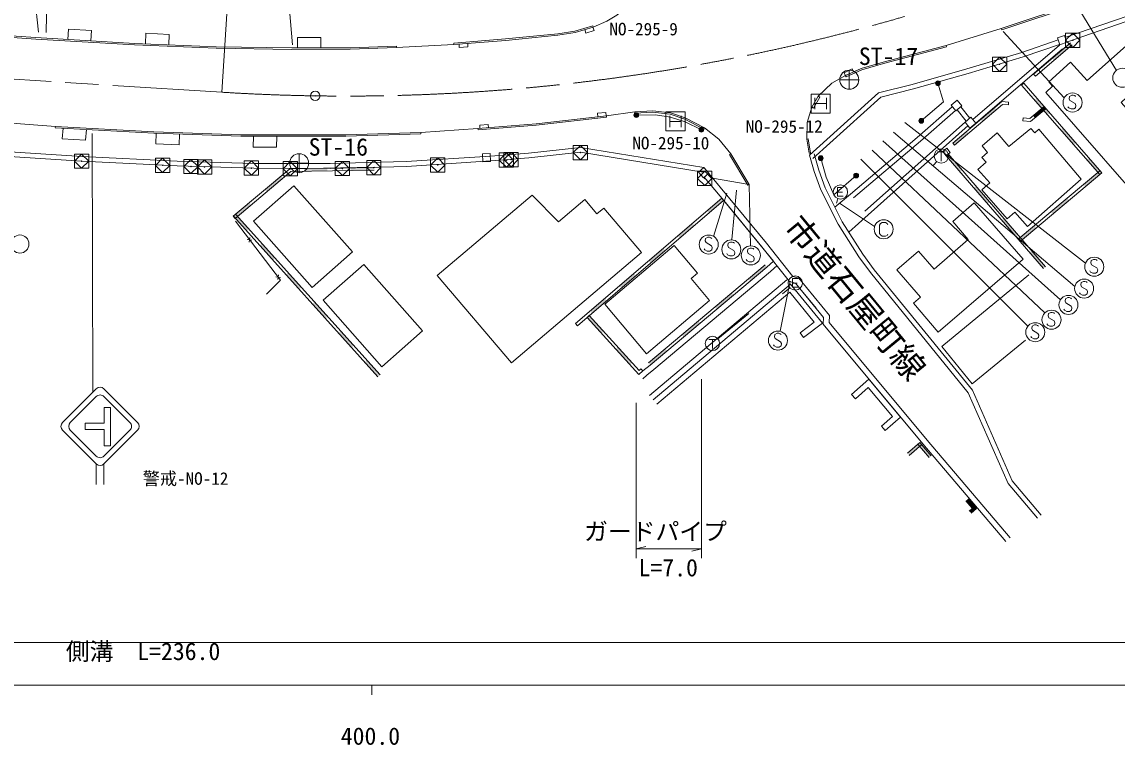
# Model space of a CAD drawing. Units: millimetres, scale not verified. Extents: x 40000 to 680000, y 20000 to 380000.
# Drawn here: x 431239 to 546266, y 198715 to 274653 of the extents above; entities that cross this region are included whole.
import ezdxf
from ezdxf.enums import TextEntityAlignment as Align

# ---------------------------------------------------------------- set-up
doc = ezdxf.new("R2010")
doc.units = ezdxf.units.MM
doc.header["$LTSCALE"] = 1000
doc.linetypes.add('CHAIN', pattern=[18.5, 12, -1.5, 3.5, -1.5])
for name, color, linetype, lineweight in [('M-BGD', 7, 'Continuous', 13), ('M-BMK', 2, 'CHAIN', 13), ('M-BMK-ROW', 30, 'Continuous', 13), ('M-BMK-SRVR', 3, 'Continuous', 13), ('M-STR-HTXT', 7, 'Continuous', 13), ('M-STR-STRC', 7, 'Continuous', 13), ('M-TTL-BAND', 7, 'Continuous', 13)]:
    doc.layers.add(name, color=color, linetype=linetype, lineweight=lineweight)
doc.layers.add('M-BGD-HTXT', color=7, linetype='Continuous')
doc.styles.add('ＭＳ ゴシック', font='')
doc.styles.get('ＭＳ ゴシック').set_extended_font_data('MS Gothic')

msp = doc.modelspace()

# ---------------------------------------------------------------- hatches: boundary and pattern name
at = {"layer": 'M-BGD'}
for points in [[(541366, 272464), (539433, 270822), (539627, 270594), (541560, 272235)], [(537627, 264571), (538786, 265542), (538594, 265772), (537434, 264801)], [(539189, 265085), (537821, 266654), (537595, 266457), (538963, 264888)], [(533396, 265653), (531934, 264411), (532128, 264183), (533590, 265424)], [(541926, 261948), (540557, 263517), (540331, 263320), (541700, 261751)], [(530472, 263170), (529010, 261928), (529204, 261699), (530666, 262941)], [(528296, 260605), (529758, 258912), (529985, 259108), (528523, 260801)], [(544662, 258812), (543294, 260380), (543068, 260183), (544436, 258614)], [(463325, 259308), (460877, 259264), (460882, 258964), (463330, 259008)], [(468221, 259396), (465773, 259352), (465778, 259052), (468227, 259096)], [(542936, 257358), (544649, 258798), (544456, 259028), (542743, 257588)], [(458432, 258445), (456765, 257043), (456958, 256813), (458626, 258215)], [(531221, 257218), (532683, 255525), (532910, 255721), (531448, 257415)], [(455098, 255641), (453430, 254239), (453623, 254009), (455291, 255411)], [(504734, 256136), (503200, 254820), (503395, 254593), (504930, 255908)], [(539508, 254478), (541222, 255918), (541029, 256148), (539315, 254708)], [(453452, 254258), (454832, 252725), (455055, 252925), (453675, 254458)], [(501665, 253505), (500131, 252190), (500326, 251962), (501861, 253277)], [(534146, 253832), (535608, 252139), (535835, 252335), (534373, 254028)], [(536081, 251598), (537795, 253038), (537602, 253268), (535888, 251828)], [(456212, 251192), (457592, 249658), (457815, 249859), (456435, 251392)], [(498596, 250874), (497062, 249559), (497257, 249331), (498792, 250647)], [(537070, 250446), (538533, 248753), (538760, 248949), (537297, 250642)], [(509290, 249138), (507540, 247669), (507733, 247439), (509482, 248908)], [(458971, 248125), (460351, 246592), (460574, 246793), (459194, 248326)], [(495527, 248244), (493993, 246928), (494188, 246700), (495723, 248016)], [(505791, 246200), (504042, 244731), (504235, 244501), (505984, 245970)], [(461731, 245059), (463111, 243526), (463334, 243727), (461954, 245260)], [(492458, 245613), (490924, 244298), (491119, 244070), (492654, 245385)], [(492333, 242157), (490832, 243812), (490610, 243611), (492110, 241956)], [(502292, 243262), (500543, 241793), (500736, 241563), (502485, 243032)], [(464490, 241993), (465870, 240460), (466093, 240661), (464713, 242194)], [(495333, 238848), (493833, 240503), (493611, 240301), (495111, 238646)], [(498794, 240324), (497044, 238854), (497237, 238625), (498987, 240094)], [(467250, 238927), (468630, 237394), (468853, 237594), (467473, 239127)], [(525560, 230498), (524242, 229366), (524438, 229138), (525755, 230270)], [(526754, 229106), (525560, 230498), (525332, 230302), (526527, 228910)], [(531493, 223545), (530614, 224556), (530388, 224360), (531266, 223349)], [(530932, 223066), (531493, 223545), (531298, 223773), (530737, 223294)]]:
    msp.add_hatch(color=256, dxfattribs=at).paths.add_polyline_path(points)

# ---------------------------------------------------------------- linework, layer by layer
for p, q in [((534100, 273959), (542219, 276644)), ((534147, 273816), (542266, 276501)), ((491205, 274253), (491249, 274110)), ((491218, 274101), (491333, 273751)), ((534100, 273959), (528307, 272187)), ((534100, 273959), (534147, 273816)), ((438489, 272655), (438556, 273754)), ((446655, 272240), (446710, 273332)), ((462650, 271932), (462641, 273031)), ((470572, 271950), (470568, 272100)), ((470572, 271950), (476599, 272271)), ((476587, 272421), (476599, 272271)), ((478057, 272389), (478086, 272053)), ((528346, 272042), (528307, 272187)), ((540219, 272220), (531118, 264392)), ((540545, 271841), (531444, 264013)), ((541366, 272463), (537500, 269180)), ((541560, 272234), (537694, 268952)), ((518571, 269423), (518427, 269711)), ((537500, 269180), (537694, 268952)), ((517738, 269006), (517815, 268876)), ((536453, 268221), (536227, 268024)), ((544436, 258614), (536227, 268024)), ((544662, 258811), (536453, 268221)), ((514877, 266866), (514190, 265711)), ((515049, 266764), (514362, 265608)), ((534143, 266286), (529010, 261927)), ((534244, 265978), (529205, 261699)), ((529870, 265718), (530794, 264559)), ((534868, 266235), (534143, 266286)), ((534846, 265936), (534244, 265978)), ((534868, 266235), (534846, 265936)), ((537090, 264512), (538594, 265771)), ((538787, 265541), (538594, 265771)), ((491720, 264692), (491680, 265053)), ((492628, 264793), (495612, 265227)), ((492645, 264644), (492628, 264793)), ((495612, 265227), (495621, 265077)), ((529479, 265407), (530403, 264247)), ((536372, 264279), (536400, 264578)), ((536400, 264578), (537090, 264512)), ((537187, 264202), (538787, 265541)), ((428736, 264110), (434753, 263682)), ((434753, 263682), (434745, 263532)), ((435479, 262392), (435557, 263488)), ((473146, 263052), (479136, 263463)), ((479136, 263463), (479148, 263314)), ((479352, 263478), (479330, 263804)), ((502873, 263386), (502943, 263519)), ((530301, 264133), (519784, 254771)), ((530633, 263760), (520117, 254398)), ((536372, 264279), (537187, 264202)), ((437935, 262218), (435479, 262392)), ((438016, 263354), (437935, 262218)), ((447801, 262877), (447751, 261752)), ((458000, 262654), (457991, 261488)), ((473146, 263052), (473151, 262902)), ((513685, 262341), (513833, 262366)), ((513932, 260855), (513685, 262341)), ((514080, 260880), (513833, 262366)), ((529010, 261927), (529205, 261699)), ((505690, 260799), (505562, 260722)), ((505562, 260722), (507498, 257517)), ((505690, 260799), (507627, 257595)), ((513932, 260855), (514080, 260880)), ((527317, 260007), (526992, 259627)), ((527415, 260996), (528195, 260996)), ((527805, 260996), (527805, 260036)), ((528296, 260604), (538533, 248752)), ((528523, 260800), (538760, 248948)), ((459376, 259237), (453430, 254238)), ((459487, 258939), (453623, 254009)), ((468221, 259396), (459376, 259237)), ((468227, 259096), (459487, 258939)), ((535888, 251827), (544457, 259027)), ((503756, 258259), (507627, 257595)), ((536081, 251598), (544650, 258798)), ((507627, 257595), (507498, 257517)), ((518258, 256574), (516632, 255196)), ((516911, 256792), (517421, 256792)), ((474860, 248040), (484826, 256471)), ((484826, 256471), (487582, 253643)), ((487582, 253643), (490354, 255994)), ((504735, 256135), (489390, 242982)), ((504930, 255907), (489585, 242754)), ((490354, 255994), (491628, 254496)), ((516952, 256088), (516779, 255619)), ((531263, 255660), (536400, 249742)), ((453430, 254238), (453623, 254009)), ((453453, 254257), (468630, 237393)), ((453676, 254458), (468853, 237594)), ((491628, 254496), (492363, 255110)), ((492363, 255110), (496318, 250444)), ((520117, 254398), (518079, 252584)), ((455187, 252028), (455121, 251532)), ((455402, 251747), (454906, 251813)), ((499758, 251183), (492450, 245002)), ((502212, 248281), (499758, 251183)), ((496318, 250444), (482644, 238855)), ((527486, 242081), (536400, 249742)), ((509290, 249137), (497045, 238854)), ((509483, 248907), (497238, 238624)), ((523145, 248614), (525619, 245765)), ((458398, 247825), (457902, 247892)), ((458183, 248106), (458117, 247611)), ((482644, 238855), (474860, 248040)), ((497153, 235434), (511589, 247583)), ((501521, 247697), (502212, 248281)), ((497539, 234975), (511975, 247124)), ((511896, 246272), (497926, 234516)), ((511890, 246740), (511131, 246089)), ((514460, 243130), (511896, 246272)), ((512160, 247228), (512670, 247228)), ((512928, 246643), (514650, 244593)), ((524872, 245123), (525619, 245765)), ((524872, 245123), (527486, 242081)), ((496841, 239810), (492450, 245002)), ((504346, 241364), (507587, 244051)), ((489390, 242982), (489585, 242754)), ((490833, 243812), (490610, 243610)), ((496041, 237620), (490610, 243610)), ((496062, 238044), (490833, 243812)), ((514460, 243130), (512975, 241998)), ((515317, 243029), (513339, 241521)), ((473300, 242210), (469029, 238450)), ((512975, 241998), (513339, 241521)), ((503376, 241309), (504156, 241309)), ((503766, 241309), (503766, 240349)), ((531061, 236645), (536656, 241225)), ((496260, 238224), (496062, 238044)), ((496260, 238224), (496462, 238002)), ((497238, 238624), (496462, 238002)), ((496462, 238002), (496041, 237620)), ((520184, 237127), (518385, 235523)), ((523531, 233143), (520184, 237127)), ((520122, 236268), (518784, 235075)), ((522690, 233210), (520122, 236268)), ((518385, 235523), (518777, 235068)), ((522690, 233210), (521511, 232195)), ((523531, 233143), (521903, 231740)), ((521511, 232195), (521903, 231740)), ((525560, 230497), (524242, 229365)), ((525756, 230269), (524438, 229138)), ((526527, 228910), (525333, 230302)), ((526755, 229105), (525560, 230497)), ((531266, 223348), (530388, 224359)), ((531493, 223545), (530615, 224556)), ((530737, 223293), (531298, 223773)), ((530932, 223065), (531493, 223545))]:
    msp.add_line(p, q, dxfattribs=at)
for points in [[(554380, 277890), (548763, 275759), (540793, 273011)], [(554558, 277422), (548933, 275288), (540956, 272538)], [(491249, 274110), (492670, 274726), (493741, 275363), (494271, 275828)], [(438556, 273754), (436126, 273902), (436059, 272801)], [(491205, 274253), (489313, 273682), (487522, 273397), (482036, 272862), (476587, 272421)], [(491249, 274110), (489346, 273535), (487541, 273248), (482048, 272713), (476599, 272271)], [(491333, 273751), (490472, 273470), (490352, 273839)], [(470572, 271950), (465709, 271795), (459587, 271769), (451635, 271895), (443060, 272230), (432700, 272853), (422329, 273576)], [(470568, 272100), (465706, 271945), (459588, 271919), (451639, 272045), (443068, 272380), (432710, 273002), (422340, 273726)], [(446710, 273332), (444272, 273454), (444216, 272335)], [(462641, 273031), (460183, 273011), (460192, 271922)], [(540066, 272766), (536262, 271456), (530499, 269732), (524758, 268097), (521216, 267221), (513973, 260667)], [(478086, 272053), (477179, 271972), (477148, 272316)], [(540229, 272293), (536415, 270980), (530636, 269252), (524887, 267614), (521458, 266766), (514309, 260296)], [(517753, 269013), (519398, 269753), (521693, 270421), (528307, 272187)], [(517815, 268876), (519450, 269612), (521733, 270277), (528346, 272042)], [(551147, 253109), (538781, 267241), (539478, 267917), (539090, 268359), (541382, 270432), (543126, 268504), (547556, 272441), (550184, 269477), (546678, 266180), (551262, 261053)], [(518427, 269711), (517594, 269294), (517738, 269006)], [(517753, 269013), (516290, 268206), (514877, 266866)], [(525698, 264266), (528042, 266267), (527450, 268214)], [(518258, 256574), (525273, 262517), (528954, 265742)], [(479136, 263463), (485237, 263953), (492628, 264793)], [(479148, 263314), (485251, 263804), (492645, 264644)], [(491680, 265053), (492577, 265153), (492617, 264792)], [(495612, 265227), (497501, 265332), (499355, 265100), (500913, 264595), (502943, 263519)], [(495621, 265077), (497496, 265181), (499322, 264953), (500854, 264457), (502873, 263386)], [(502606, 263334), (500913, 264169), (499361, 264657), (497791, 264887), (495765, 264867)], [(514190, 265711), (513731, 264091), (513685, 262341)], [(518581, 256192), (525603, 262140), (529284, 265366)], [(434745, 263532), (445101, 262969), (454240, 262658), (465256, 262646), (473151, 262902)], [(434753, 263682), (445108, 263119), (454243, 262808), (465254, 262796), (473146, 263052)], [(479330, 263804), (480217, 263863), (480238, 263537)], [(502943, 263519), (504424, 262324), (505690, 260799)], [(431532, 260413), (415490, 261506), (409498, 261852), (396554, 262477)], [(431566, 260912), (415519, 262006), (409524, 262351), (396579, 262977)], [(447751, 261752), (445291, 261860), (445340, 262961)], [(457991, 261488), (455543, 261506), (455551, 262657)], [(502872, 259365), (489922, 261467), (484445, 260886), (480461, 260551)], [(480493, 260052), (471631, 259484), (463610, 259271), (455589, 259293), (447538, 259528), (437534, 260020), (431534, 260413)], [(480461, 260551), (471609, 259983), (463604, 259771), (455597, 259793), (447558, 260028), (437567, 260519), (431566, 260912)], [(502792, 258871), (489908, 260963), (484487, 260388), (480503, 260052)], [(513973, 260667), (514449, 258944), (515162, 257025), (516958, 253419), (519142, 249972), (520349, 248329), (530637, 235720), (534829, 226187), (537911, 222533)], [(514455, 260800), (514925, 259098), (515622, 257224), (517394, 253665), (519555, 250254), (520745, 248635), (531068, 235984), (535257, 226454), (538294, 222856)], [(518858, 258518), (516499, 256495), (515721, 258366), (515146, 260345)], [(534572, 220084), (525865, 230338), (515402, 242899), (515447, 243613), (512504, 247215), (511872, 247389), (508967, 251044), (505133, 255684), (502910, 258338)], [(535029, 220472), (526324, 230724), (516016, 243099), (516061, 243810), (512848, 247742), (512220, 247916), (509433, 251421), (505593, 256069), (503370, 258723)], [(517511, 257272), (516911, 257272), (516911, 256372), (517511, 256372)], [(504735, 256135), (510163, 249533), (509483, 248907)], [(523145, 248614), (525411, 250581), (527050, 248693), (530636, 251806), (528997, 253694), (531263, 255660)], [(453656, 253741), (458389, 247546), (456935, 246067)], [(469029, 238450), (462889, 245424), (467135, 249163), (473300, 242210)], [(510163, 249533), (509483, 248907), (497238, 238624), (496462, 238002), (496041, 237620)], [(510569, 249091), (509879, 248456), (497613, 238156), (496865, 237557), (496444, 237176)], [(496841, 239810), (503458, 245406), (501521, 247697)], [(512760, 247708), (512160, 247708), (512160, 246808), (512760, 246808)], [(531061, 236645), (527843, 240577), (537011, 248082)], [(515317, 243029), (511975, 247124), (497539, 234975)]]:
    msp.add_lwpolyline(points, dxfattribs=at)
for points in [[(540982, 272513), (540734, 273238), (539992, 272984), (540239, 272259)], [(529455, 266425), (529950, 265827), (529325, 265310), (528830, 265907)], [(530301, 264133), (530918, 264634), (531424, 264010), (530806, 263510)], [(534732, 253975), (532060, 257018), (532887, 257744), (531633, 259172), (532497, 259930), (532069, 260419), (532670, 260947), (532091, 261643), (533652, 263006), (534905, 261579), (537218, 263457), (537609, 263007), (538047, 263382), (542504, 258137), (536841, 253165), (535521, 254667)], [(528387, 261385), (527954, 261057), (528296, 260604), (528730, 260932)], [(479653, 259972), (479621, 260796), (480413, 260826), (480444, 260002)], [(503388, 258775), (502872, 259365), (502309, 258873), (502825, 258283)], [(455555, 253723), (459804, 257448), (465969, 250495), (461720, 246771)]]:
    msp.add_lwpolyline(points, close=True, dxfattribs=at)
for centre, radius in [((527450, 268214), 250), ((527450, 268214), 220), ((527450, 268214), 190), ((527450, 268214), 160), ((527450, 268214), 130), ((527450, 268214), 100), ((527450, 268214), 70), ((527450, 268214), 40), ((527450, 268214), 10), ((495765, 264867), 250), ((495765, 264867), 220), ((495765, 264867), 190), ((495765, 264867), 160), ((495765, 264867), 130), ((495765, 264867), 100), ((495765, 264867), 70), ((495765, 264867), 40), ((495765, 264867), 10), ((502606, 263334), 250), ((502606, 263334), 220), ((502606, 263334), 190), ((502606, 263334), 160), ((502606, 263334), 130), ((502606, 263334), 100), ((525698, 264266), 250), ((525698, 264266), 220), ((525698, 264266), 190), ((525698, 264266), 160), ((525698, 264266), 130), ((525698, 264266), 100), ((525698, 264266), 70), ((525698, 264266), 40), ((525698, 264266), 10), ((502606, 263334), 70), ((502606, 263334), 40), ((502606, 263334), 10), ((527805, 260576), 750), ((515146, 260345), 250), ((515146, 260345), 220), ((515146, 260345), 190), ((515146, 260345), 160), ((515146, 260345), 130), ((515146, 260345), 100), ((515146, 260345), 70), ((515146, 260345), 40), ((515146, 260345), 10), ((518858, 258518), 250), ((518858, 258518), 220), ((518858, 258518), 190), ((518858, 258518), 160), ((518858, 258518), 130), ((518858, 258518), 100), ((518858, 258518), 70), ((518858, 258518), 40), ((518858, 258518), 10), ((517211, 256792), 750), ((431024, 251331), 950), ((512460, 247228), 750), ((503766, 240889), 750)]:
    msp.add_circle(centre, radius, dxfattribs=at)
at = {"layer": 'M-BMK'}
msp.add_line((422320, 269131), (452244, 267268), dxfattribs=at)
msp.add_arc((465290, 476863), 210000, 266.43816, 296.39953, dxfattribs=at)
at = {"layer": 'M-BMK-ROW'}
for points in [[(541613, 273470), (542363, 273470), (542363, 271970), (540863, 271970), (540863, 273470)], [(541613, 273470), (540863, 272720), (541613, 271970), (542363, 272720)], [(533927, 270950), (534677, 270950), (534677, 269450), (533177, 269450), (533177, 270950)], [(533927, 270950), (533177, 270200), (533927, 269450), (534677, 270200)], [(489891, 261687), (490641, 261687), (490641, 260187), (489141, 260187), (489141, 261687)], [(489891, 261687), (489141, 260937), (489891, 260187), (490641, 260937)], [(437513, 260778), (438263, 260778), (438263, 259278), (436763, 259278), (436763, 260778)], [(437513, 260778), (436763, 260028), (437513, 259278), (438263, 260028)], [(446019, 260340), (446769, 260340), (446769, 258840), (445269, 258840), (445269, 260340)], [(446019, 260340), (445269, 259590), (446019, 258840), (446769, 259590)], [(448997, 260221), (449747, 260221), (449747, 258721), (448247, 258721), (448247, 260221)], [(448997, 260221), (448247, 259471), (448997, 258721), (449747, 259471)], [(450424, 260178), (451174, 260178), (451174, 258678), (449674, 258678), (449674, 260178)], [(450424, 260178), (449674, 259428), (450424, 258678), (451174, 259428)], [(455339, 260048), (456089, 260048), (456089, 258548), (454589, 258548), (454589, 260048)], [(455339, 260048), (454589, 259298), (455339, 258548), (456089, 259298)], [(459429, 259980), (460179, 259980), (460179, 258480), (458679, 258480), (458679, 259980)], [(459429, 259980), (458679, 259230), (459429, 258480), (460179, 259230)], [(464899, 260008), (465649, 260008), (465649, 258508), (464149, 258508), (464149, 260008)], [(464899, 260008), (464149, 259258), (464899, 258508), (465649, 259258)], [(468203, 260100), (468953, 260100), (468953, 258600), (467453, 258600), (467453, 260100)], [(468203, 260100), (467453, 259350), (468203, 258600), (468953, 259350)], [(474913, 260377), (475663, 260377), (475663, 258877), (474163, 258877), (474163, 260377)], [(474913, 260377), (474163, 259627), (474913, 258877), (475663, 259627)], [(482132, 260892), (482882, 260892), (482882, 259392), (481382, 259392), (481382, 260892)], [(482132, 260892), (481382, 260142), (482132, 259392), (482882, 260142)], [(482616, 260938), (483366, 260938), (483366, 259438), (481866, 259438), (481866, 260938)], [(482616, 260938), (481866, 260188), (482616, 259438), (483366, 260188)], [(502956, 258968), (503706, 258968), (503706, 257468), (502206, 257468), (502206, 258968)], [(502956, 258968), (502206, 258218), (502956, 257468), (503706, 258218)]]:
    msp.add_lwpolyline(points, close=True, dxfattribs=at)
for centre in [(541613, 272720), (533927, 270200), (437513, 260028), (482132, 260142), (482616, 260188), (489891, 260937), (446019, 259590), (448997, 259471), (450424, 259428), (455339, 259298), (459429, 259230), (464899, 259258), (468203, 259350), (474913, 259627), (502956, 258218)]:
    msp.add_circle(centre, 30, dxfattribs=at)
at = {"layer": 'M-BMK-SRVR'}
for p, q in [((518140, 269581), (518140, 267581)), ((517140, 268581), (519140, 268581)), ((460357, 260815), (460357, 258815)), ((459357, 259815), (461357, 259815))]:
    msp.add_line(p, q, dxfattribs=at)
for centre, radius in [((518140, 268581), 1000), ((462050, 266888), 500), ((462050, 266888), 20), ((460357, 259815), 1000)]:
    msp.add_circle(centre, radius, dxfattribs=at)
at = {"layer": 'M-STR-HTXT'}
for p, q in [((452244, 267268), (454108, 297211)), ((502606, 237140), (502606, 218327)), ((495765, 234651), (495765, 218327)), ((495765, 219327), (496765, 219577)), ((495765, 219327), (502606, 219327)), ((502606, 219327), (501606, 219077)), ((325560, 209476), (562368, 209476))]:
    msp.add_line(p, q, dxfattribs=at)
at = {"layer": 'M-STR-STRC'}
for p, q in [((455905, 318516), (459651, 272237)), ((432984, 273579), (431871, 284342)), ((433801, 273537), (433965, 284246)), ((542077, 276303), (546201, 269566)), ((534284, 273653), (540712, 266671)), ((515049, 266764), (514877, 266866)), ((514536, 266674), (514536, 265474)), ((514536, 266074), (515736, 266074)), ((515736, 266674), (515736, 265474)), ((499287, 264801), (499287, 263601)), ((500487, 264801), (500487, 263601)), ((514362, 265608), (514190, 265711)), ((499287, 264201), (500487, 264201)), ((523978, 264100), (542935, 249303)), ((438691, 235771), (438630, 262921)), ((522797, 263067), (541827, 246864)), ((520554, 261185), (538685, 244103)), ((521669, 262178), (540305, 245463)), ((519351, 260234), (536901, 242699)), ((505276, 256672), (503881, 252137)), ((506296, 256972), (505793, 251811)), ((507627, 257595), (507774, 251139)), ((517100, 255637), (520787, 253179)), ((511931, 247421), (510889, 242165)), ((439044, 236124), (435510, 232590)), ((439858, 236124), (443392, 232590)), ((439044, 235309), (436325, 232590)), ((442577, 232590), (439858, 235309)), ((439885, 234160), (439885, 232503)), ((440533, 234160), (439885, 234160)), ((440533, 230126), (440533, 234160)), ((439885, 232503), (437891, 232503)), ((437891, 232503), (437891, 231855)), ((435510, 231776), (439044, 228242)), ((439044, 229057), (436325, 231776)), ((439885, 231855), (437891, 231855)), ((443392, 231776), (439858, 228242)), ((442577, 231776), (439858, 229057)), ((439885, 230126), (439885, 231855)), ((439885, 230126), (440533, 230126)), ((439044, 228242), (439044, 226092)), ((439858, 228242), (439858, 226092))]:
    msp.add_line(p, q, dxfattribs=at)
for points in [[(514136, 265074), (514136, 267074), (516136, 267074), (516136, 265074)], [(498887, 263201), (498887, 265201), (500887, 265201), (500887, 263201)]]:
    msp.add_lwpolyline(points, close=True, dxfattribs=at)
for points in [[(541908, 266829), (541828, 266909), (541668, 266949), (541508, 266949), (541268, 266829), (541228, 266589), (541308, 266389), (541868, 266069), (541948, 265869), (541908, 265629), (541708, 265509), (541428, 265509), (541188, 265629), (541108, 265749)], [(522189, 253361), (522109, 253481), (521949, 253601), (521589, 253601), (521429, 253481), (521309, 253321), (521309, 252441), (521429, 252281), (521589, 252161), (521949, 252161), (522109, 252241), (522189, 252361)], [(503690, 251917), (503610, 251997), (503450, 252037), (503290, 252037), (503050, 251917), (503010, 251677), (503090, 251477), (503650, 251157), (503730, 250957), (503690, 250717), (503490, 250597), (503210, 250597), (502970, 250717), (502890, 250837)], [(506069, 251404), (505989, 251484), (505829, 251524), (505669, 251524), (505429, 251404), (505389, 251164), (505469, 250964), (506029, 250644), (506109, 250444), (506069, 250204), (505869, 250084), (505589, 250084), (505349, 250204), (505269, 250324)], [(508117, 250779), (508037, 250859), (507877, 250899), (507717, 250899), (507477, 250779), (507437, 250539), (507517, 250339), (508077, 250019), (508157, 249819), (508117, 249579), (507917, 249459), (507637, 249459), (507397, 249579), (507317, 249699)], [(544189, 249585), (544109, 249665), (543949, 249705), (543789, 249705), (543549, 249585), (543509, 249345), (543589, 249145), (544149, 248825), (544229, 248625), (544189, 248385), (543989, 248265), (543709, 248265), (543469, 248385), (543389, 248505)], [(543124, 247291), (543044, 247371), (542884, 247411), (542724, 247411), (542484, 247291), (542444, 247051), (542524, 246851), (543084, 246531), (543164, 246331), (543124, 246091), (542924, 245971), (542644, 245971), (542404, 246091), (542324, 246211)], [(541476, 245578), (541396, 245658), (541236, 245698), (541076, 245698), (540836, 245578), (540796, 245338), (540876, 245138), (541436, 244818), (541516, 244618), (541476, 244378), (541276, 244258), (540996, 244258), (540756, 244378), (540676, 244498)], [(539698, 244022), (539618, 244102), (539458, 244142), (539298, 244142), (539058, 244022), (539018, 243782), (539098, 243582), (539658, 243262), (539738, 243062), (539698, 242822), (539498, 242702), (539218, 242702), (538978, 242822), (538898, 242942)], [(537997, 242709), (537917, 242789), (537757, 242829), (537597, 242829), (537357, 242709), (537317, 242469), (537397, 242269), (537957, 241949), (538037, 241749), (537997, 241509), (537797, 241389), (537517, 241389), (537277, 241509), (537197, 241629)], [(510966, 241832), (510886, 241912), (510726, 241952), (510566, 241952), (510326, 241832), (510286, 241592), (510366, 241392), (510926, 241072), (511006, 240872), (510966, 240632), (510766, 240512), (510486, 240512), (510246, 240632), (510166, 240752)]]:
    msp.add_lwpolyline(points, dxfattribs=at)
for centre in [(546810, 268786), (541588, 266189), (521749, 252881), (503370, 251277), (505749, 250764), (507797, 250139), (543869, 248945), (542804, 246651), (541156, 244938), (539378, 243382), (537677, 242069), (510646, 241192)]:
    msp.add_circle(centre, 1000, dxfattribs=at)
for centre, start, end in [((439451, 235716), 45, 135), ((439451, 234902), 45, 135.00015), ((435918, 232183), 135, 225), ((436732, 232183), 135.00016, 224.99989), ((442170, 232183), 314.99995, 45), ((442984, 232183), 315, 45), ((439451, 229464), 224.99989, 314.99995), ((439451, 228650), 225, 315)]:
    msp.add_arc(centre, 576, start, end, dxfattribs=at)
at = {"layer": 'M-TTL-BAND'}
for p, q in [((40000, 205000), (579000, 205000)), ((468000, 205000), (468000, 204000))]:
    msp.add_line(p, q, dxfattribs=at)

# ---------------------------------------------------------------- texts
at = {"layer": 'M-BGD-HTXT', "style": 'ＭＳ ゴシック'}
msp.add_text('市道石屋町線', height=2566, rotation=309.429, dxfattribs=at).set_placement((510501, 252485), align=Align.BOTTOM_LEFT)
at = {"layer": 'M-BMK-SRVR', "style": 'ＭＳ ゴシック'}
for s, p in [('ST-17', (519140, 269581)), ('ST-16', (461357, 260057))]:
    msp.add_text(s, height=1833, dxfattribs=at).set_placement(p, align=Align.BOTTOM_LEFT)
at = {"layer": 'M-STR-HTXT', "style": 'ＭＳ ゴシック'}
msp.add_text('ガードパイプ', height=1833, dxfattribs=at).set_placement((497783, 219683), align=Align.BOTTOM_CENTER)
for s, p in [('L=7.0', (499122, 218264)), ('側溝\u3000L=236.0', (443964, 209476))]:
    msp.add_text(s, height=1833, dxfattribs=at).set_placement(p, align=Align.TOP_CENTER)
at = {"layer": 'M-STR-STRC', "style": 'ＭＳ ゴシック'}
for s, p in [('NO-295-9', (492945, 272845)), ('NO-295-12', (507260, 262617)), ('NO-295-10', (495353, 260874)), ('警戒-NO-12', (443934, 225648))]:
    msp.add_text(s, height=1320, dxfattribs=at).set_placement(p, align=Align.BOTTOM_LEFT)
at = {"layer": 'M-TTL-BAND', "style": 'ＭＳ ゴシック'}
msp.add_text('400.0', height=1833, dxfattribs=at).set_placement((467844, 198195), align=Align.BOTTOM_CENTER)

doc.saveas('drawing.dxf')
